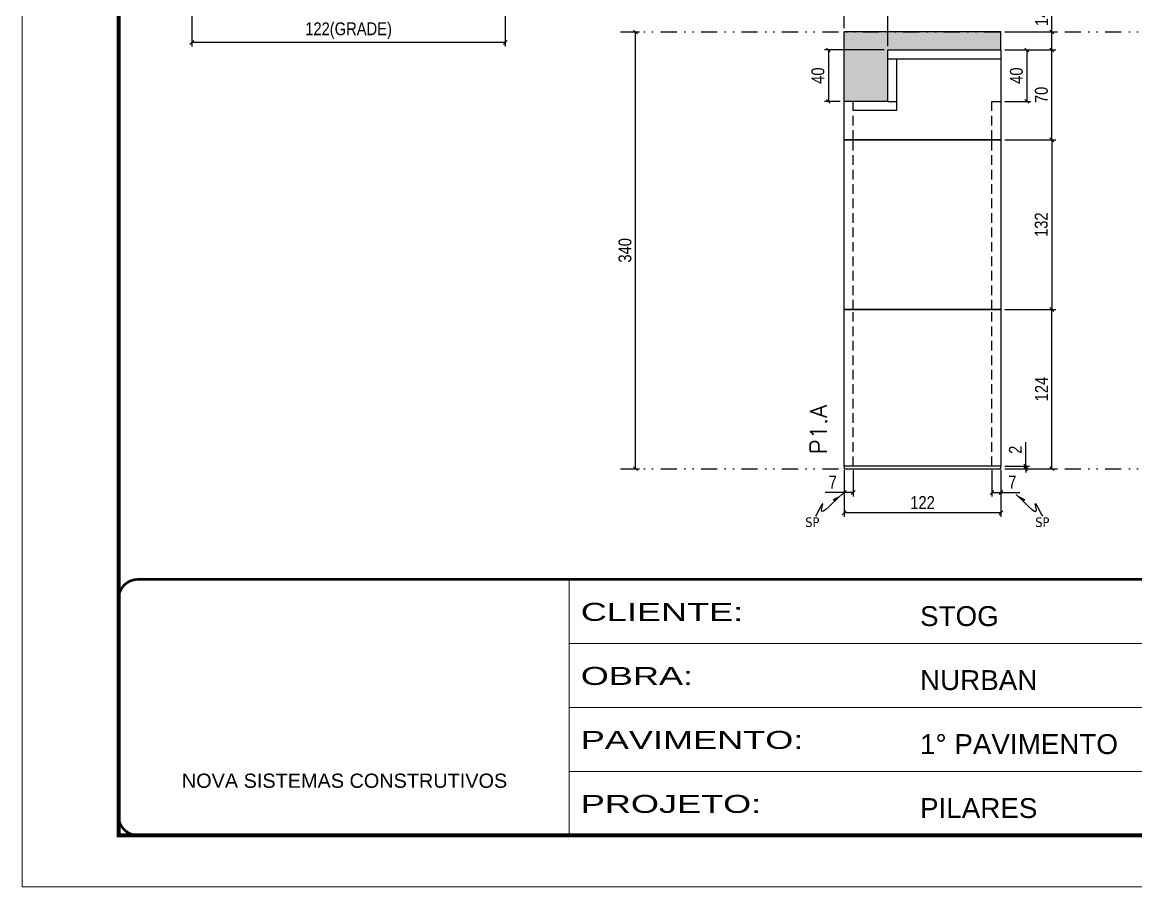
# Model space of a CAD drawing. Header units: millimetres. Extents: x 169816 to 178745, y 96537 to 113647.
# Drawn here: x 171415 to 172281, y 110320 to 110993 of the extents above; entities that cross this region are included whole.
import ezdxf

# ---------------------------------------------------------------- set-up
doc = ezdxf.new("R2010")
doc.units = ezdxf.units.MM
for name, pattern in [('CONTINUO', [0]), ('DASHED', [0.75, 0.5, -0.25]), ('DIVIDE2', [0.625, 0.25, -0.125, 0, -0.125, 0, -0.125]), ('HIDDEN', [0.375, 0.25, -0.125])]:
    doc.linetypes.add(name, pattern=pattern)
for name, color, linetype in [('COTA', 241, 'Continuous'), ('Cota Seção (2x)', 241, 'Continuous'), ('Nível', 160, 'Continuous'), ('Painéis', 200, 'Continuous'), ('SARR_2.2x7', 40, 'Continuous'), ('Sarrafo de Pressão', 42, 'HIDDEN'), ('texto', 7, 'Continuous')]:
    doc.layers.add(name, color=color, linetype=linetype)
for name, color, linetype, lineweight in [('Folhas', 255, 'Continuous', 9), ('SARRAFO DE PRESSAO', 251, 'DASHED', 9), ('Texto Seção', 7, 'Continuous', 15)]:
    doc.layers.add(name, color=color, linetype=linetype, lineweight=lineweight)
doc.styles.add('ARIAL', font='arial.ttf')
doc.styles.add('COTA TECNICA', font='techl___.ttf', dxfattribs={"height": 10})
doc.styles.add('COTA TECNICA 2X', font='techl___.ttf', dxfattribs={"height": 10})
doc.styles.add('COTA TECNICA-50', font='techl___.ttf', dxfattribs={"height": 10})
doc.styles.add('REGUA-120', font='ROMANS.shx', dxfattribs={"height": 15})
doc.styles.get("Standard").update_dxf_attribs({"font": 'arial.ttf'})
doc.styles.add('Tecnologia', font='')
doc.styles.get('Tecnologia').set_extended_font_data('Forgotten Futurist')
doc.dimstyles.new('COTA PAINEL-50', dxfattribs={"dimtxt": 10, "dimasz": 3, "dimexe": 3, "dimexo": 3, "dimgap": 3, "dimtad": 1, "dimdec": 1, "dimzin": 12, "dimdsep": 46, "dimtxsty": 'COTA TECNICA-50', "dimblk1": 'OBLIQUE', "dimblk2": 'OBLIQUE', "dimsah": 1, "dimcen": 0.9, "dimclrd": 4, "dimclre": 4, "dimclrt": 240, "dimadec": 1, "dimazin": 3, "dimtfac": 1, "dimtdec": 1, "dimtmove": 0, "dimatfit": 3, "dimfxl": 1, "dimtolj": 1, "dimtzin": 12, "dimarcsym": 0})
doc.dimstyles.new('PAINEL', dxfattribs={"dimtxt": 10, "dimasz": 3, "dimexe": 3, "dimexo": 3, "dimgap": 3, "dimtad": 1, "dimdec": 1, "dimzin": 12, "dimdsep": 46, "dimtxsty": 'COTA TECNICA', "dimblk1": 'OBLIQUE', "dimblk2": 'OBLIQUE', "dimsah": 1, "dimcen": 0.9, "dimclrd": 4, "dimclre": 4, "dimclrt": 240, "dimadec": 1, "dimazin": 3, "dimtfac": 1, "dimtdec": 1, "dimtmove": 0, "dimatfit": 3, "dimfxl": 1, "dimtolj": 1, "dimtzin": 12, "dimarcsym": 0})
doc.dimstyles.new('SECAO PILAR', dxfattribs={"dimtxt": 10, "dimasz": 3, "dimexe": 3, "dimexo": 3, "dimgap": 3, "dimtad": 1, "dimdec": 1, "dimlfac": 0.5, "dimzin": 12, "dimdsep": 46, "dimtxsty": 'COTA TECNICA 2X', "dimblk1": 'OBLIQUE', "dimblk2": 'OBLIQUE', "dimsah": 1, "dimcen": 0.9, "dimclrd": 256, "dimclre": 256, "dimclrt": 256, "dimadec": 1, "dimazin": 3, "dimtfac": 1, "dimtdec": 1, "dimtmove": 0, "dimatfit": 3, "dimfxl": 1, "dimtolj": 1, "dimtzin": 12, "dimarcsym": 0})
doc.dimstyles.get("Standard").update_dxf_attribs({"dimtxt": 0.18, "dimasz": 0.18, "dimexe": 0.18, "dimexo": 0.0625, "dimgap": 0.09, "dimtad": 0, "dimtih": 1, "dimtoh": 1, "dimdec": 4, "dimzin": 0, "dimdsep": 46, "dimtxsty": 'Standard', "dimcen": 0.09, "dimadec": 0, "dimazin": 0, "dimtfac": 1, "dimtdec": 4, "dimtofl": 0, "dimtmove": 0, "dimatfit": 3, "dimfxl": 1, "dimtolj": 1, "dimtzin": 0, "dimarcsym": 0})

# ---------------------------------------------------------------- blocks, each defined once
blk = doc.blocks.new('9999999999')
at = {"color": 30, "linetype": 'CONTINUO'}
for p, q in [((98564.56, 34230.21), (98564.56, 34429.45)), ((98564.56, 34379.64), (99583.98, 34379.64)), ((98564.56, 34329.83), (99487.98, 34329.83)), ((98564.56, 34280.02), (99487.98, 34280.02))]:
    blk.add_line(p, q, dxfattribs=at)
at = {"color": 30, "linetype": 'CONTINUO', "const_width": 2}
blk.add_lwpolyline([(99583.98, 34230.21), (99583.98, 34414.45, 0.414214), (99568.98, 34429.45), (98228.98, 34429.45, 0.414214), (98213.98, 34414.45), (98213.98, 34245.21, 0.414214), (98228.98, 34230.21), (99583.98, 34230.21)], format="xyb", dxfattribs=at)
at = {"layer": 'Folhas'}
blk.add_lwpolyline([(98138.98, 34190.21), (99623.98, 34190.21), (99623.98, 35240.21), (98138.98, 35240.21)], close=True, dxfattribs=at)
at = {"layer": 'Folhas', "color": 30, "const_width": 3}
blk.add_lwpolyline([(98213.98, 34230.21), (99583.98, 34230.21), (99583.98, 35200.21), (98213.98, 35200.21)], close=True, dxfattribs=at)
at = {"color": 7, "linetype": 'Continuous', "ltscale": 5, "style": 'ARIAL'}
for s, height, p in [('STOG', 15.483, (98837.68, 34393.13)), ('NURBAN', 15.483, (98837.68, 34343.32)), ('1° PAVIMENTO', 15.4829, (98837.68, 34293.51)), ('NOVA SISTEMAS CONSTRUTIVOS', 11.0592, (98263.19, 34267.21)), ('PILARES', 15.483, (98837.68, 34243.7))]:
    blk.add_text(s, height=height, dxfattribs=at).set_placement(p)
at = {"layer": 'Folhas', "color": 7, "style": 'Tecnologia', "width": 1.5}
for s, p in [('CLIENTE:', (98573.65, 34397.17)), ('OBRA:', (98573.65, 34347.31)), ('PAVIMENTO:', (98573.65, 34297.5)), ('PROJETO:', (98573.65, 34247.69))]:
    blk.add_text(s, height=14, dxfattribs=at).set_placement(p)
blk = doc.blocks.new('_Oblique')
at = {"color": 0, "linetype": 'ByBlock', "lineweight": -2}
blk.add_line((-0.5, -0.5), (0.5, 0.5), dxfattribs=at)
blk = doc.blocks.new('*D41')
at = {"layer": 'Cota Seção (2x)', "lineweight": -2, "transparency": 16777216}
for p, q in [((171790.47, 111052.2), (171790.47, 110974.14)), ((171546.47, 111047.86), (171546.47, 110974.14)), ((171790.47, 110977.14), (171546.47, 110977.14))]:
    blk.add_line(p, q, dxfattribs=at)
at = {"layer": 'Defpoints', "color": 0, "transparency": 16777216}
for p in [(171790.47, 111055.2), (171546.47, 111050.86), (171546.47, 110977.14)]:
    blk.add_point(p, dxfattribs=at)
at = {"layer": 'Cota Seção (2x)', "lineweight": -2, "transparency": 16777216, "xscale": 3, "yscale": 3, "zscale": 3, "rotation": 180}
blk.add_blockref('_Oblique', (171546.47, 110977.14), dxfattribs=at)
at = {"layer": 'Cota Seção (2x)', "lineweight": -2, "transparency": 16777216, "xscale": 3, "yscale": 3, "zscale": 3}
blk.add_blockref('_Oblique', (171790.47, 110977.14), dxfattribs=at)
at = {"layer": 'Cota Seção (2x)', "transparency": 16777216, "insert": (171668.47, 110986.36), "char_height": 10, "attachment_point": 5, "style": 'COTA TECNICA 2X'}
blk.add_mtext('\\A1;122(GRADE)', dxfattribs=at)
blk = doc.blocks.new('*D167')
at = {"layer": 'COTA', "color": 4, "lineweight": -2, "transparency": 16777216}
for p, q in [((171882.99, 110985.36), (171894.84, 110985.36)), ((171891.84, 110645.36), (171891.84, 110985.36)), ((171882.99, 110645.36), (171894.84, 110645.36))]:
    blk.add_line(p, q, dxfattribs=at)
at = {"layer": 'Defpoints', "color": 0, "transparency": 16777216}
for p in [(171879.99, 110985.36), (171891.84, 110985.36), (171879.99, 110645.36)]:
    blk.add_point(p, dxfattribs=at)
at = {"layer": 'COTA', "color": 4, "lineweight": -2, "transparency": 16777216, "xscale": 3, "yscale": 3, "zscale": 3}
for p, rotation in [((171891.84, 110985.36), 90), ((171891.84, 110645.36), 270)]:
    blk.add_blockref('_Oblique', p, dxfattribs=dict(at, rotation=rotation))
at = {"layer": 'COTA', "color": 240, "transparency": 16777216, "insert": (171883.63, 110815.36), "char_height": 10, "attachment_point": 5, "rotation": 90, "style": 'COTA TECNICA-50'}
blk.add_mtext('\\A1;340', dxfattribs=at)
blk = doc.blocks.new('*D148')
at = {"layer": 'COTA', "color": 4, "lineweight": -2, "transparency": 16777216}
for p, q in [((172054.19, 110644.36), (172054.19, 110608)), ((172176.19, 110644.36), (172176.19, 110608)), ((172176.19, 110611), (172054.19, 110611))]:
    blk.add_line(p, q, dxfattribs=at)
at = {"layer": 'Defpoints', "color": 0, "transparency": 16777216}
for p in [(172054.19, 110647.36), (172176.19, 110647.36), (172054.19, 110611)]:
    blk.add_point(p, dxfattribs=at)
at = {"layer": 'COTA', "color": 4, "lineweight": -2, "transparency": 16777216, "xscale": 3, "yscale": 3, "zscale": 3, "rotation": 180}
blk.add_blockref('_Oblique', (172054.19, 110611), dxfattribs=at)
at = {"layer": 'COTA', "color": 4, "lineweight": -2, "transparency": 16777216, "xscale": 3, "yscale": 3, "zscale": 3}
blk.add_blockref('_Oblique', (172176.19, 110611), dxfattribs=at)
at = {"layer": 'COTA', "color": 240, "transparency": 16777216, "insert": (172115.19, 110619.06), "char_height": 10, "attachment_point": 5, "style": 'COTA TECNICA'}
blk.add_mtext('\\A1;122', dxfattribs=at)
blk = doc.blocks.new('*D149')
at = {"layer": 'COTA', "color": 4, "lineweight": -2, "transparency": 16777216}
for p, q in [((172169.19, 110644.36), (172169.19, 110623.85)), ((172176.19, 110642.36), (172176.19, 110623.85)), ((172169.19, 110626.85), (172176.19, 110626.85)), ((172176.19, 110626.85), (172190.92, 110626.85))]:
    blk.add_line(p, q, dxfattribs=at)
at = {"layer": 'Defpoints', "color": 0, "transparency": 16777216}
for p in [(172169.19, 110647.36), (172176.19, 110645.36), (172176.19, 110626.85)]:
    blk.add_point(p, dxfattribs=at)
at = {"layer": 'COTA', "color": 4, "lineweight": -2, "transparency": 16777216, "xscale": 3, "yscale": 3, "zscale": 3, "rotation": 180}
blk.add_blockref('_Oblique', (172169.19, 110626.85), dxfattribs=at)
at = {"layer": 'COTA', "color": 4, "lineweight": -2, "transparency": 16777216, "xscale": 3, "yscale": 3, "zscale": 3}
blk.add_blockref('_Oblique', (172176.19, 110626.85), dxfattribs=at)
at = {"layer": 'COTA', "color": 240, "transparency": 16777216, "insert": (172185.05, 110634.93), "char_height": 10, "attachment_point": 5, "style": 'COTA TECNICA-50'}
blk.add_mtext('\\A1;7', dxfattribs=at)
blk = doc.blocks.new('*D150')
at = {"layer": 'COTA', "color": 4, "lineweight": -2, "transparency": 16777216}
for p, q in [((172054.19, 110642.36), (172054.19, 110623.85)), ((172061.19, 110644.36), (172061.19, 110623.85)), ((172054.19, 110626.85), (172039.46, 110626.85)), ((172061.19, 110626.85), (172054.19, 110626.85))]:
    blk.add_line(p, q, dxfattribs=at)
at = {"layer": 'Defpoints', "color": 0, "transparency": 16777216}
for p in [(172054.19, 110645.36), (172061.19, 110647.36), (172054.19, 110626.85)]:
    blk.add_point(p, dxfattribs=at)
at = {"layer": 'COTA', "color": 4, "lineweight": -2, "transparency": 16777216, "xscale": 3, "yscale": 3, "zscale": 3, "rotation": 180}
blk.add_blockref('_Oblique', (172054.19, 110626.85), dxfattribs=at)
at = {"layer": 'COTA', "color": 4, "lineweight": -2, "transparency": 16777216, "xscale": 3, "yscale": 3, "zscale": 3}
blk.add_blockref('_Oblique', (172061.19, 110626.85), dxfattribs=at)
at = {"layer": 'COTA', "color": 240, "transparency": 16777216, "insert": (172045.32, 110634.93), "char_height": 10, "attachment_point": 5, "style": 'COTA TECNICA-50'}
blk.add_mtext('\\A1;7', dxfattribs=at)
blk = doc.blocks.new('*D151')
at = {"layer": 'COTA', "color": 4, "linetype": 'ByBlock', "lineweight": -2, "transparency": 16777216}
for p, q in [((172179.19, 110769.36), (172218.83, 110769.36)), ((172215.83, 110645.36), (172215.83, 110769.36)), ((172179.19, 110645.36), (172218.83, 110645.36))]:
    blk.add_line(p, q, dxfattribs=at)
at = {"layer": 'Defpoints', "color": 0, "linetype": 'ByBlock', "transparency": 16777216}
for p in [(172176.19, 110769.36), (172215.83, 110769.36), (172176.19, 110645.36)]:
    blk.add_point(p, dxfattribs=at)
at = {"layer": 'COTA', "color": 4, "linetype": 'ByBlock', "lineweight": -2, "transparency": 16777216, "xscale": 3, "yscale": 3, "zscale": 3}
for p, rotation in [((172215.83, 110769.36), 90), ((172215.83, 110645.36), 270)]:
    blk.add_blockref('_Oblique', p, dxfattribs=dict(at, rotation=rotation))
at = {"layer": 'COTA', "color": 240, "linetype": 'ByBlock', "transparency": 16777216, "insert": (172207.76, 110707.36), "char_height": 10, "attachment_point": 5, "rotation": 90, "style": 'COTA TECNICA'}
blk.add_mtext('\\A1;124', dxfattribs=at)
blk = doc.blocks.new('*D152')
at = {"layer": 'COTA', "color": 4, "lineweight": -2, "transparency": 16777216}
for p, q in [((172195.45, 110647.36), (172195.45, 110666.17)), ((172179.19, 110647.36), (172198.45, 110647.36)), ((172179.19, 110645.36), (172198.45, 110645.36)), ((172195.45, 110645.36), (172195.45, 110647.36)), ((172195.45, 110645.36), (172195.45, 110642.36))]:
    blk.add_line(p, q, dxfattribs=at)
at = {"layer": 'Defpoints', "color": 0, "transparency": 16777216}
for p in [(172176.19, 110647.36), (172176.19, 110645.36), (172195.45, 110645.36)]:
    blk.add_point(p, dxfattribs=at)
at = {"layer": 'COTA', "color": 4, "lineweight": -2, "transparency": 16777216, "xscale": 3, "yscale": 3, "zscale": 3}
for p, rotation in [((172195.45, 110647.36), 270), ((172195.45, 110645.36), 90)]:
    blk.add_blockref('_Oblique', p, dxfattribs=dict(at, rotation=rotation))
at = {"layer": 'COTA', "color": 240, "transparency": 16777216, "insert": (172187.45, 110660.11), "char_height": 10, "attachment_point": 5, "rotation": 90, "style": 'COTA TECNICA-50'}
blk.add_mtext('\\A1;2', dxfattribs=at)
blk = doc.blocks.new('*D153')
at = {"layer": 'COTA', "color": 4, "linetype": 'ByBlock', "lineweight": -2, "transparency": 16777216}
for p, q in [((172179.19, 110769.36), (172218.83, 110769.36)), ((172215.83, 110645.36), (172215.83, 110769.36)), ((172179.19, 110645.36), (172218.83, 110645.36))]:
    blk.add_line(p, q, dxfattribs=at)
at = {"layer": 'Defpoints', "color": 0, "linetype": 'ByBlock', "transparency": 16777216}
for p in [(172176.19, 110769.36), (172215.83, 110769.36), (172176.19, 110645.36)]:
    blk.add_point(p, dxfattribs=at)
at = {"layer": 'COTA', "color": 4, "linetype": 'ByBlock', "lineweight": -2, "transparency": 16777216, "xscale": 3, "yscale": 3, "zscale": 3}
for p, rotation in [((172215.83, 110769.36), 90), ((172215.83, 110645.36), 270)]:
    blk.add_blockref('_Oblique', p, dxfattribs=dict(at, rotation=rotation))
at = {"layer": 'COTA', "color": 240, "linetype": 'ByBlock', "transparency": 16777216, "insert": (172207.76, 110707.36), "char_height": 10, "attachment_point": 5, "rotation": 90, "style": 'COTA TECNICA'}
blk.add_mtext('\\A1;124', dxfattribs=at)
blk = doc.blocks.new('*D154')
at = {"layer": 'COTA', "color": 4, "lineweight": -2, "transparency": 16777216}
for p, q in [((172179.19, 110971.36), (172218.83, 110971.36)), ((172215.83, 110901.36), (172215.83, 110971.36)), ((172179.19, 110901.36), (172218.83, 110901.36))]:
    blk.add_line(p, q, dxfattribs=at)
at = {"layer": 'Defpoints', "color": 0, "transparency": 16777216}
for p in [(172176.19, 110971.36), (172215.83, 110971.36), (172176.19, 110901.36)]:
    blk.add_point(p, dxfattribs=at)
at = {"layer": 'COTA', "color": 4, "lineweight": -2, "transparency": 16777216, "xscale": 3, "yscale": 3, "zscale": 3}
for p, rotation in [((172215.83, 110971.36), 90), ((172215.83, 110901.36), 270)]:
    blk.add_blockref('_Oblique', p, dxfattribs=dict(at, rotation=rotation))
at = {"layer": 'COTA', "color": 240, "transparency": 16777216, "insert": (172207.73, 110936.36), "char_height": 10, "attachment_point": 5, "rotation": 90, "style": 'COTA TECNICA-50'}
blk.add_mtext('\\A1;70', dxfattribs=at)
blk = doc.blocks.new('*D155')
at = {"layer": 'COTA', "color": 4, "lineweight": -2, "transparency": 16777216}
for p, q in [((172215.83, 110985.36), (172215.83, 111004.48)), ((172179.19, 110985.36), (172218.83, 110985.36)), ((172215.83, 110971.36), (172215.83, 110985.36)), ((172179.19, 110971.36), (172218.83, 110971.36))]:
    blk.add_line(p, q, dxfattribs=at)
at = {"layer": 'Defpoints', "color": 0, "transparency": 16777216}
for p in [(172176.19, 110985.36), (172176.19, 110971.36), (172215.83, 110971.36)]:
    blk.add_point(p, dxfattribs=at)
at = {"layer": 'COTA', "color": 4, "lineweight": -2, "transparency": 16777216, "xscale": 3, "yscale": 3, "zscale": 3}
for p, rotation in [((172215.83, 110985.36), 90), ((172215.83, 110971.36), 270)]:
    blk.add_blockref('_Oblique', p, dxfattribs=dict(at, rotation=rotation))
at = {"layer": 'COTA', "color": 240, "transparency": 16777216, "insert": (172207.76, 110996.42), "char_height": 10, "attachment_point": 5, "rotation": 90, "style": 'COTA TECNICA-50'}
blk.add_mtext('\\A1;14', dxfattribs=at)
blk = doc.blocks.new('*D171')
at = {"layer": 'COTA', "color": 4, "lineweight": -2, "transparency": 16777216}
for p, q in [((172179.19, 110971.36), (172199.39, 110971.36)), ((172196.39, 110971.36), (172196.39, 110931.36)), ((172179.19, 110931.36), (172199.39, 110931.36))]:
    blk.add_line(p, q, dxfattribs=at)
at = {"layer": 'Defpoints', "color": 0, "transparency": 16777216}
for p in [(172176.19, 110971.36), (172176.19, 110931.36), (172196.39, 110931.36)]:
    blk.add_point(p, dxfattribs=at)
at = {"layer": 'COTA', "color": 4, "lineweight": -2, "transparency": 16777216, "xscale": 3, "yscale": 3, "zscale": 3}
for p, rotation in [((172196.39, 110971.36), 90), ((172196.39, 110931.36), 270)]:
    blk.add_blockref('_Oblique', p, dxfattribs=dict(at, rotation=rotation))
at = {"layer": 'COTA', "color": 240, "transparency": 16777216, "insert": (172188.29, 110951.36), "char_height": 10, "attachment_point": 5, "rotation": 90, "style": 'COTA TECNICA'}
blk.add_mtext('\\A1;40', dxfattribs=at)
blk = doc.blocks.new('*D172')
at = {"layer": 'COTA', "color": 4, "lineweight": -2, "transparency": 16777216}
for p, q in [((172054.19, 110988.36), (172054.19, 111010.14)), ((172088.19, 110974.36), (172088.19, 111010.14)), ((172054.19, 111007.14), (172088.19, 111007.14))]:
    blk.add_line(p, q, dxfattribs=at)
at = {"layer": 'Defpoints', "color": 0, "transparency": 16777216}
for p in [(172088.19, 111007.14), (172054.19, 110985.36), (172088.19, 110971.36)]:
    blk.add_point(p, dxfattribs=at)
at = {"layer": 'COTA', "color": 4, "lineweight": -2, "transparency": 16777216, "xscale": 3, "yscale": 3, "zscale": 3, "rotation": 180}
blk.add_blockref('_Oblique', (172054.19, 111007.14), dxfattribs=at)
at = {"layer": 'COTA', "color": 4, "lineweight": -2, "transparency": 16777216, "xscale": 3, "yscale": 3, "zscale": 3}
blk.add_blockref('_Oblique', (172088.19, 111007.14), dxfattribs=at)
at = {"layer": 'COTA', "color": 240, "transparency": 16777216, "insert": (172071.19, 111015.36), "char_height": 10, "attachment_point": 5, "style": 'COTA TECNICA'}
blk.add_mtext('\\A1;34', dxfattribs=at)
blk = doc.blocks.new('*D173')
at = {"layer": 'COTA', "color": 4, "lineweight": -2, "transparency": 16777216}
for p, q in [((172085.19, 110971.36), (172038.88, 110971.36)), ((172041.88, 110971.36), (172041.88, 110931.36)), ((172051.19, 110931.36), (172038.88, 110931.36))]:
    blk.add_line(p, q, dxfattribs=at)
at = {"layer": 'Defpoints', "color": 0, "transparency": 16777216}
for p in [(172088.19, 110971.36), (172041.88, 110931.36), (172054.19, 110931.36)]:
    blk.add_point(p, dxfattribs=at)
at = {"layer": 'COTA', "color": 4, "lineweight": -2, "transparency": 16777216, "xscale": 3, "yscale": 3, "zscale": 3}
for p, rotation in [((172041.88, 110971.36), 90), ((172041.88, 110931.36), 270)]:
    blk.add_blockref('_Oblique', p, dxfattribs=dict(at, rotation=rotation))
at = {"layer": 'COTA', "color": 240, "transparency": 16777216, "insert": (172033.77, 110951.36), "char_height": 10, "attachment_point": 5, "rotation": 90, "style": 'COTA TECNICA'}
blk.add_mtext('\\A1;40', dxfattribs=at)
blk = doc.blocks.new('*D178')
at = {"layer": 'COTA', "color": 4, "lineweight": -2, "transparency": 16777216}
for p, q in [((172179.19, 110901.36), (172218.83, 110901.36)), ((172215.83, 110901.36), (172215.83, 110769.36)), ((172179.19, 110769.36), (172218.83, 110769.36))]:
    blk.add_line(p, q, dxfattribs=at)
at = {"layer": 'Defpoints', "color": 0, "transparency": 16777216}
for p in [(172176.19, 110901.36), (172176.19, 110769.36), (172215.83, 110769.36)]:
    blk.add_point(p, dxfattribs=at)
at = {"layer": 'COTA', "color": 4, "lineweight": -2, "transparency": 16777216, "xscale": 3, "yscale": 3, "zscale": 3}
for p, rotation in [((172215.83, 110901.36), 90), ((172215.83, 110769.36), 270)]:
    blk.add_blockref('_Oblique', p, dxfattribs=dict(at, rotation=rotation))
at = {"layer": 'COTA', "color": 240, "transparency": 16777216, "insert": (172207.61, 110835.36), "char_height": 10, "attachment_point": 5, "rotation": 90, "style": 'COTA TECNICA'}
blk.add_mtext('\\A1;132', dxfattribs=at)

msp = doc.modelspace()

# ---------------------------------------------------------------- hatches: boundary and pattern name
at = {"layer": 'COTA', "linetype": 'ByBlock'}
h = msp.add_hatch(dxfattribs=at)
h.set_pattern_fill('AR-CONC', color=256, scale=0.03)
h.paths.add_polyline_path([(172088.19, 110971.36), (172165.19, 110971.36), (172176.19, 110971.36), (172176.19, 110985.36), (172054.19, 110985.36), (172054.19, 110931.36), (172088.19, 110931.36)])

# ---------------------------------------------------------------- linework, layer by layer
for p, q in [((172176.19, 110985.36), (172054.19, 110985.36)), ((172054.19, 110985.36), (172054.19, 110985.36)), ((172054.19, 110931.36), (172054.19, 110985.36)), ((172176.19, 110971.36), (172176.19, 110985.36))]:
    msp.add_line(p, q, dxfattribs=at)
at = {"layer": 'Nível', "color": 4, "linetype": 'DIVIDE2', "ltscale": 50}
for p, q in [((171879.99, 110985.36), (172859.52, 110985.36)), ((171879.99, 110645.36), (172859.52, 110645.36))]:
    msp.add_line(p, q, dxfattribs=at)
at = {"layer": 'Painéis'}
for p, q in [((172088.19, 110971.36), (172176.19, 110971.36)), ((172088.19, 110931.36), (172088.19, 110971.36)), ((172176.19, 110971.36), (172176.19, 110931.36)), ((172088.19, 110931.36), (172054.19, 110931.36)), ((172054.19, 110901.36), (172054.19, 110931.36)), ((172176.19, 110931.36), (172176.19, 110901.36)), ((172176.19, 110931.36), (172176.19, 110931.36)), ((172176.19, 110901.36), (172054.19, 110901.36)), ((172054.19, 110901.36), (172176.19, 110901.36)), ((172054.19, 110769.36), (172054.19, 110901.36)), ((172176.19, 110901.36), (172176.19, 110769.36)), ((172176.19, 110769.36), (172054.19, 110769.36)), ((172054.19, 110769.36), (172176.19, 110769.36)), ((172054.19, 110647.36), (172054.19, 110769.36)), ((172176.19, 110769.36), (172176.19, 110647.36)), ((172176.19, 110647.36), (172054.19, 110647.36))]:
    msp.add_line(p, q, dxfattribs=at)
msp.add_lwpolyline([(172054.19, 110645.36), (172176.19, 110645.36), (172176.19, 110647.36), (172054.19, 110647.36)], close=True, dxfattribs=at)
at = {"layer": 'SARR_2.2x7'}
for p, q in [((172088.19, 110964.36), (172176.19, 110964.36)), ((172095.19, 110931.36), (172095.19, 110964.36)), ((172088.19, 110931.36), (172095.19, 110931.36)), ((172095.19, 110924.36), (172095.19, 110931.36)), ((172095.19, 110924.36), (172061.19, 110924.36))]:
    msp.add_line(p, q, dxfattribs=at)
at = {"layer": 'Sarrafo de Pressão', "ltscale": 30}
for p, q in [((172061.19, 110901.36), (172061.19, 110931.36)), ((172169.19, 110901.36), (172169.19, 110931.36)), ((172169.19, 110931.36), (172176.19, 110931.36)), ((172061.19, 110769.36), (172061.19, 110901.36)), ((172169.19, 110769.36), (172169.19, 110901.36)), ((172061.19, 110647.36), (172061.19, 110769.36)), ((172169.19, 110647.36), (172169.19, 110769.36))]:
    msp.add_line(p, q, dxfattribs=at)

# ---------------------------------------------------------------- block references
at = {"layer": 'SARRAFO DE PRESSAO', "color": 6, "linetype": 'ByBlock'}
msp.add_blockref('9999999999', (73275.54, 76129.75), dxfattribs=at)

# ---------------------------------------------------------------- texts
at = {"layer": 'texto', "color": 0, "char_height": 7.5, "attachment_point": 5}
for insert in [(172029.41, 110603.69), (172208.43, 110603.69)]:
    msp.add_mtext('{\\fTahoma|b0|i0|c0|p34;\\C4;SP}', dxfattribs=dict(at, insert=insert))
at = {"layer": 'Texto Seção', "insert": (172040.72, 110656.62), "char_height": 13, "width": 285.3299, "attachment_point": 7, "rotation": 90, "style": 'REGUA-120'}
msp.add_mtext('P1.A', dxfattribs=at)

# ---------------------------------------------------------------- dimensions: what is measured, and where the dimension line sits
at = {"layer": 'COTA'}
for base, p1, p2, dimstyle, picture, middle in [((172088.19, 111007.14), (172054.19, 110985.36), (172088.19, 110971.36), 'PAINEL', '*D172', (172071.19, 111015.36)), ((172176.19, 110626.85), (172169.19, 110647.36), (172176.19, 110645.36), 'COTA PAINEL-50', '*D149', (172185.05, 110634.93))]:
    dim = msp.add_linear_dim(base=base, p1=p1, p2=p2, dimstyle=dimstyle, dxfattribs=at)
    dim.commit()
    dim.dimension.update_dxf_attribs({"geometry": picture, "text_midpoint": middle})
for base, p1, p2, picture, middle in [((172215.83, 110971.36), (172176.19, 110985.36), (172176.19, 110971.36), '*D155', (172215.83, 110996.42)), ((172195.45, 110645.36), (172176.19, 110647.36), (172176.19, 110645.36), '*D152', (172195.45, 110660.11))]:
    dim = msp.add_linear_dim(base=base, p1=p1, p2=p2, angle=90, dimstyle='COTA PAINEL-50', dxfattribs=at)
    dim.commit()
    dim.dimension.update_dxf_attribs({"geometry": picture, "text_midpoint": middle, "dimtype": 160})
for base, p1, p2, angle, dimstyle, picture, middle in [((171891.84, 110985.36), (171879.99, 110645.36), (171879.99, 110985.36), 90, 'COTA PAINEL-50', '*D167', (171883.63, 110815.36)), ((172041.88, 110931.36), (172088.19, 110971.36), (172054.19, 110931.36), 90, 'PAINEL', '*D173', (172033.77, 110951.36)), ((172215.83, 110971.36), (172176.19, 110901.36), (172176.19, 110971.36), 90, 'COTA PAINEL-50', '*D154', (172207.73, 110936.36)), ((172196.39, 110931.36), (172176.19, 110971.36), (172176.19, 110931.36), 90, 'PAINEL', '*D171', (172188.29, 110951.36)), ((172215.83, 110769.36), (172176.19, 110901.36), (172176.19, 110769.36), 90, 'PAINEL', '*D178', (172207.61, 110835.36)), ((172054.19, 110626.85), (172061.19, 110647.36), (172054.19, 110645.36), 180, 'COTA PAINEL-50', '*D150', (172045.32, 110634.93))]:
    dim = msp.add_linear_dim(base=base, p1=p1, p2=p2, angle=angle, dimstyle=dimstyle, dxfattribs=at)
    dim.commit()
    dim.dimension.update_dxf_attribs({"geometry": picture, "text_midpoint": middle})
at = {"layer": 'COTA', "linetype": 'ByBlock'}
for picture in ['*D151', '*D153']:
    dim = msp.add_aligned_dim(p1=(172176.19, 110645.36), p2=(172176.19, 110769.36), distance=-39.64, dimstyle='PAINEL', dxfattribs=at)
    dim.commit()
    dim.dimension.update_dxf_attribs({"geometry": picture, "text_midpoint": (172207.76, 110707.36)})
at = {"layer": 'COTA'}
dim = msp.add_linear_dim(base=(172054.19, 110611), p1=(172176.19, 110647.36), p2=(172054.19, 110647.36), angle=180, dimstyle='PAINEL', override={"dimarcsym": 2}, dxfattribs=at)
dim.commit()
dim.dimension.update_dxf_attribs({"geometry": '*D148', "text_midpoint": (172115.19, 110619.06)})
at = {"layer": 'Cota Seção (2x)', "color": 241}
dim = msp.add_linear_dim(base=(171546.47, 110977.14), p1=(171790.47, 111055.2), p2=(171546.47, 111050.86), angle=180, text='<>(GRADE)', dimstyle='SECAO PILAR', dxfattribs=at)
dim.commit()
dim.dimension.update_dxf_attribs({"geometry": '*D41', "text_midpoint": (171668.47, 110977.14), "dimtype": 160})

# ---------------------------------------------------------------- leaders
at = {"layer": 'COTA', "path_type": 1}
for points in [[(172052.36, 110625.18), (172036.57, 110613.35), (172037.5, 110618.16), (172031.95, 110608.37)], [(172188.02, 110625.18), (172203.8, 110613.35), (172202.88, 110618.16), (172208.43, 110608.37)]]:
    msp.add_leader(points, dimstyle='Standard', override={"dimasz": 8}, dxfattribs=at)

doc.saveas('drawing.dxf')
